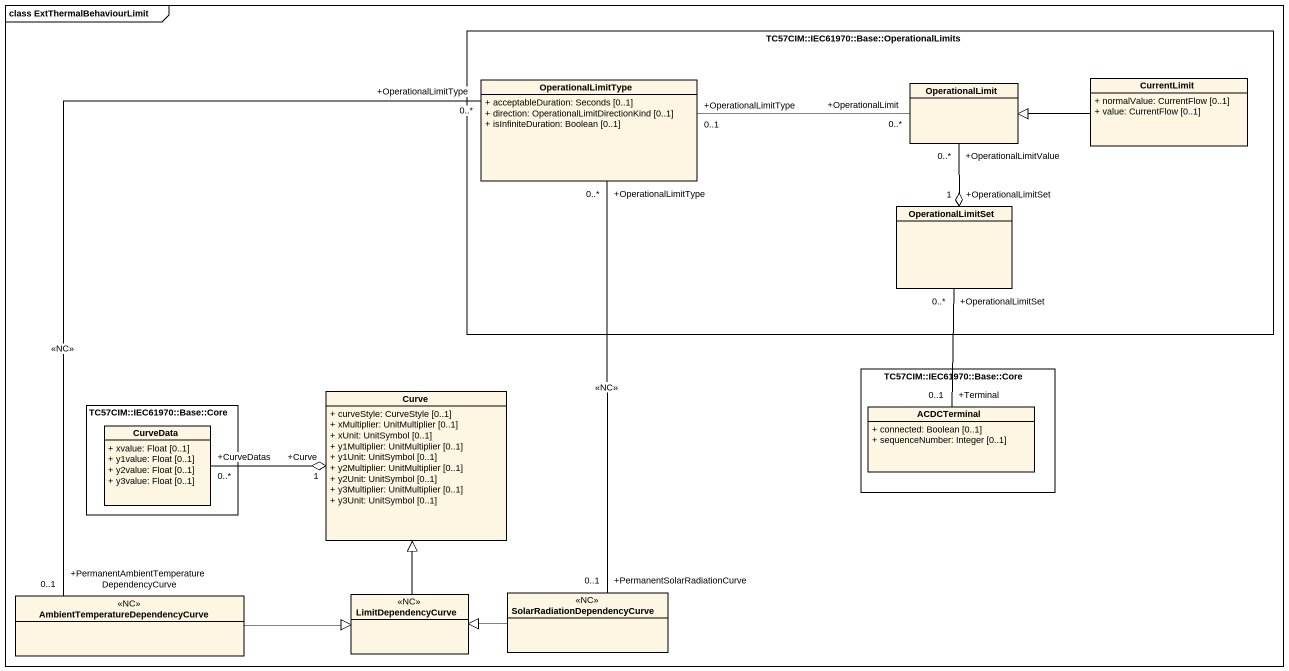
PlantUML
@startuml
mainframe class ExtThermalBehaviourLimit
hide circle
hide empty members
skinparam classAttributeIconSize 0
rectangle "TC57CIM::IEC61970::Base::OperationalLimits" as TC57CIM_IEC61970_Base {
  class OperationalLimitType {
    + acceptableDuration: Seconds [0..1]
    + direction: OperationalLimitDirectionKind [0..1]
    + isInfiniteDuration: Boolean [0..1]
  }
  class OperationalLimit
  class CurrentLimit {
    + normalValue: CurrentFlow [0..1]
    + value: CurrentFlow [0..1]
  }
  class OperationalLimitSet
}
class Curve {
  + curveStyle: CurveStyle [0..1]
  + xMultiplier: UnitMultiplier [0..1]
  + xUnit: UnitSymbol [0..1]
  + y1Multiplier: UnitMultiplier [0..1]
  + y1Unit: UnitSymbol [0..1]
  + y2Multiplier: UnitMultiplier [0..1]
  + y2Unit: UnitSymbol [0..1]
  + y3Multiplier: UnitMultiplier [0..1]
  + y3Unit: UnitSymbol [0..1]
}
rectangle "TC57CIM::IEC61970::Base::Core" as TC57CIM_IEC61970_Base_Core {
  class ACDCTerminal {
    + connected: Boolean [0..1]
    + sequenceNumber: Integer [0..1]
  }
}
rectangle "TC57CIM::IEC61970::Base::Core" as TC57CIM_IEC61970_Base_Core_2 {
  class CurveData {
    + xvalue: Float [0..1]
    + y1value: Float [0..1]
    + y2value: Float [0..1]
    + y3value: Float [0..1]
  }
}
class LimitDependencyCurve <<NC>>
class "SolarRadiationDependencyCurve" as SolarRadiationDependencyCurv <<NC>>
class "AmbientTemperatureDependencyCurve" as AmbientTemperatureDependency <<NC>>
OperationalLimit "+OperationalLimit\n0..*" -left- "+OperationalLimitType\n0..1" OperationalLimitType
OperationalLimit "+OperationalLimitValue\n0..*" --o "+OperationalLimitSet\n1" OperationalLimitSet
CurrentLimit -left-|> OperationalLimit
OperationalLimitSet "+OperationalLimitSet\n0..*" -- "+Terminal\n0..1" ACDCTerminal
CurveData "+CurveDatas\n0..*" -right-o "+Curve\n1" Curve
LimitDependencyCurve -up-|> Curve
SolarRadiationDependencyCurv "+PermanentSolarRadiationCurve\n0..1" -up- "+OperationalLimitType\n0..*" OperationalLimitType : <<NC>>
SolarRadiationDependencyCurv -left-|> LimitDependencyCurve
AmbientTemperatureDependency "+PermanentAmbientTemperatureDependencyCurve\n0..1" -up- "+OperationalLimitType\n0..*" OperationalLimitType : <<NC>>
AmbientTemperatureDependency -right-|> LimitDependencyCurve
@enduml
